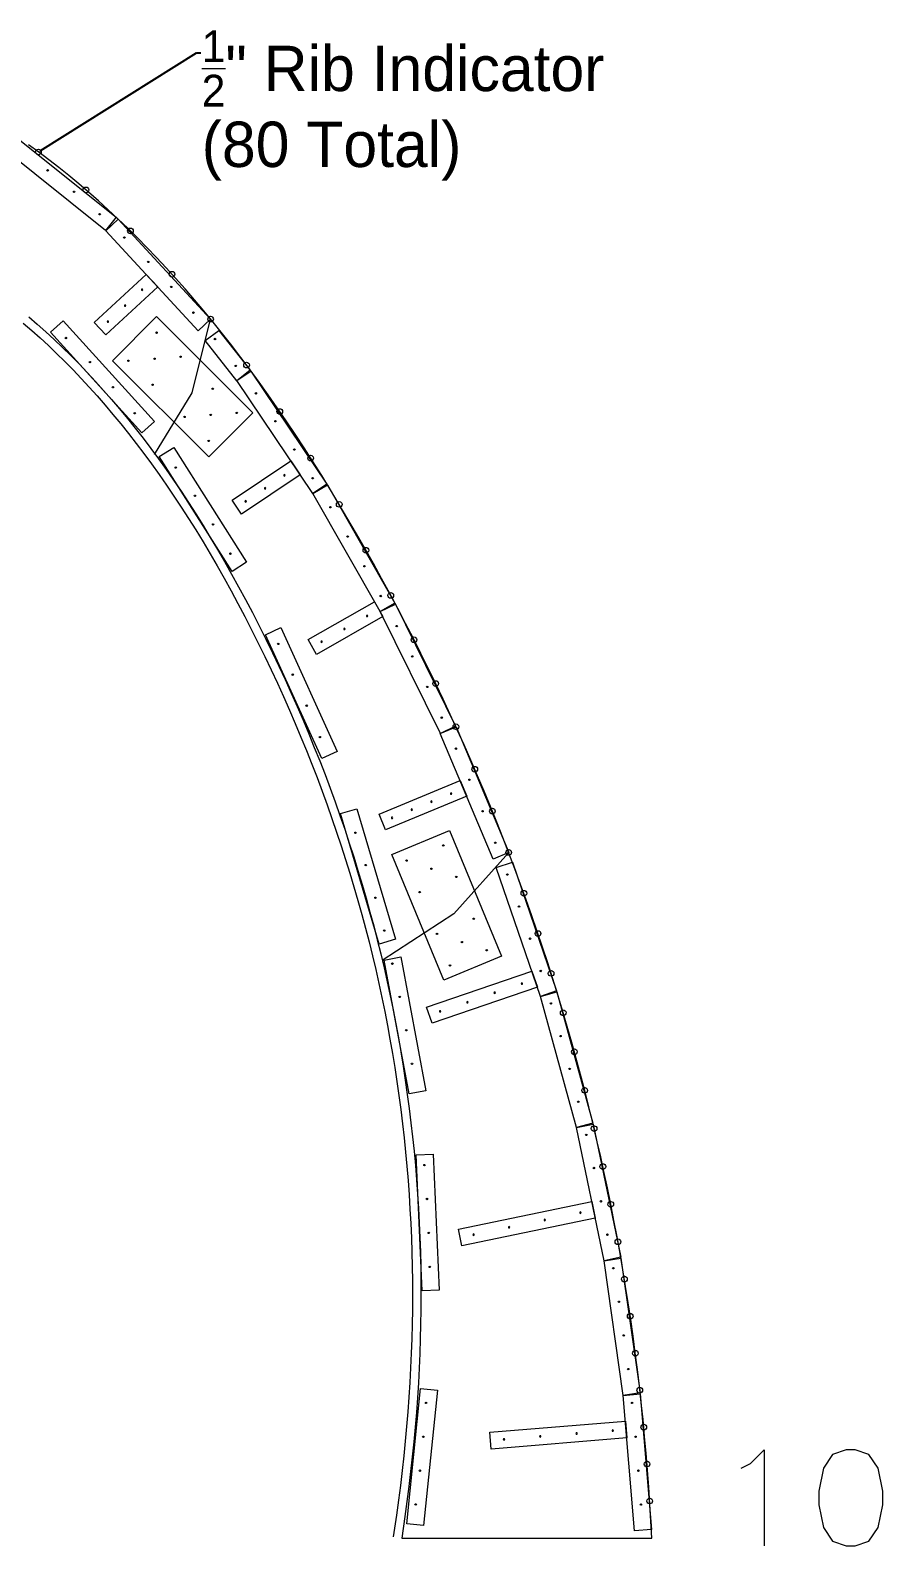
# Model space of a CAD drawing. Extents: x 0 to 8043, y -128 to 1090.
# Drawn here: x 1147.8 to 1222.9, y 3.1 to 136.8 of the extents above; entities that cross this region are included whole.
import ezdxf
from ezdxf import colors
from ezdxf.entities.mleader import LeaderData, LeaderLine
from ezdxf.math import Vec2, Vec3

# ---------------------------------------------------------------- set-up
doc = ezdxf.new("R2010")
doc.units = 0
doc.header["$MEASUREMENT"] = 0
doc.layers.get('0').update_dxf_attribs({"linetype": 'CONTINUOUS', "lineweight": 9})
for name, color, linetype, lineweight in [('Annotation', 7, 'CONTINUOUS', 9), ('Drilling', 7, 'CONTINUOUS', 13), ('Interior Blocking', 6, 'CONTINUOUS', 9), ('Interior Ply', 3, 'CONTINUOUS', 9)]:
    doc.layers.add(name, color=color, linetype=linetype, lineweight=lineweight)

# ---------------------------------------------------------------- blocks, each defined once
blk = doc.blocks.new('*U195')
at = {"layer": 'Drilling'}
blk.add_circle((0, 0), 0.0625, dxfattribs=at)
blk = doc.blocks.new('*U196')
at = {"layer": 'Drilling', "color": 0, "linetype": 'ByBlock', "lineweight": -2, "transparency": 16777216, "rotation": 353.3300853573959}
for p in [(1039.21, 13.24), (1042.39, 12.87), (1045.58, 12.5), (1048.76, 12.12)]:
    blk.add_blockref('*U195', p, dxfattribs=at)
blk = doc.blocks.new('*U197')
at = {"layer": 'Drilling'}
blk.add_circle((0, 0), 0.0625, dxfattribs=at)
blk = doc.blocks.new('*U198')
at = {"layer": 'Drilling', "color": 0, "linetype": 'ByBlock', "lineweight": -2, "transparency": 16777216, "rotation": 353.3300853573959}
for p in [(1039.21, 13.24), (1042.39, 12.87), (1045.58, 12.5), (1048.76, 12.12)]:
    blk.add_blockref('*U197', p, dxfattribs=at)
blk = doc.blocks.new('*U199')
at = {"layer": 'Drilling'}
blk.add_circle((0, 0), 0.0625, dxfattribs=at)
blk = doc.blocks.new('*U200')
at = {"layer": 'Drilling', "color": 0, "linetype": 'ByBlock', "lineweight": -2, "transparency": 16777216, "rotation": 353.3300853573963}
for p in [(1039.21, 13.24), (1041.73, 12.95), (1044.25, 12.65), (1046.78, 12.36)]:
    blk.add_blockref('*U199', p, dxfattribs=at)
blk = doc.blocks.new('*U201')
at = {"layer": 'Drilling'}
blk.add_circle((0, 0), 0.0625, dxfattribs=at)
blk = doc.blocks.new('*U202')
at = {"layer": 'Drilling', "color": 0, "linetype": 'ByBlock', "lineweight": -2, "transparency": 16777216}
for p, rotation in [((1039.21, 13.24), 353.3300853573963), ((1041.07, 13.02), 353.3300853573969), ((1042.93, 12.81), 353.3300853573969), ((1044.79, 12.59), 353.3300853573969)]:
    blk.add_blockref('*U201', p, dxfattribs=dict(at, rotation=rotation))
blk = doc.blocks.new('*U203')
at = {"layer": 'Drilling'}
blk.add_circle((0, 0), 0.0625, dxfattribs=at)
blk = doc.blocks.new('*U204')
at = {"layer": 'Drilling', "color": 0, "linetype": 'ByBlock', "lineweight": -2, "transparency": 16777216}
for p, rotation in [((1039.21, 13.24), 353.3300853573963), ((1041.25, 13), 353.3300853573961), ((1043.3, 12.76), 353.3300853573961)]:
    blk.add_blockref('*U203', p, dxfattribs=dict(at, rotation=rotation))
blk = doc.blocks.new('*U205')
at = {"layer": 'Drilling'}
blk.add_circle((0, 0), 0.0625, dxfattribs=at)
blk = doc.blocks.new('*U206')
at = {"layer": 'Drilling', "color": 0, "linetype": 'ByBlock', "lineweight": -2, "transparency": 16777216}
for p, rotation in [((1039.21, 13.24), 353.3300853573958), ((1041.5, 12.97), 353.330085357396), ((1043.8, 12.71), 353.330085357396)]:
    blk.add_blockref('*U205', p, dxfattribs=dict(at, rotation=rotation))
blk = doc.blocks.new('*U207')
at = {"layer": 'Drilling'}
blk.add_circle((0, 0), 0.0625, dxfattribs=at)
blk = doc.blocks.new('*U208')
at = {"layer": 'Drilling', "color": 0, "linetype": 'ByBlock', "lineweight": -2, "transparency": 16777216}
for p, rotation in [((1039.21, 13.24), 353.330085357396), ((1041.25, 13), 353.3300853573967), ((1043.3, 12.76), 353.3300853573967)]:
    blk.add_blockref('*U207', p, dxfattribs=dict(at, rotation=rotation))

msp = doc.modelspace()

# ---------------------------------------------------------------- linework, layer by layer
for p, q in [((1162.06372, 104.81322), (1163.68151, 111.3005)), ((1158.73898, 99.3682), (1162.06372, 104.81322)), ((1189.95131, 64.27114), (1185.12626, 58.84739)), ((1185.12626, 58.84739), (1178.80694, 54.75299)), ((1180.51856, 3.80614), (1202.56625, 3.80614))]:
    msp.add_line(p, q)
for points in [[(1202.56625, 3.80614), (1202.48767, 5.30786), (1202.39829, 6.80648), (1202.29813, 8.30201), (1202.18717, 9.79443), (1202.06542, 11.28376), (1201.93288, 12.76999), (1201.78955, 14.25313), (1201.63542, 15.73316), (1201.47051, 17.2101), (1201.2948, 18.68394), (1201.10831, 20.15468), (1200.91102, 21.62233), (1200.70294, 23.08688), (1200.48407, 24.54833), (1200.25441, 26.00668), (1200.01396, 27.46193), (1199.76271, 28.91409), (1199.50068, 30.36315), (1199.22785, 31.80911), (1198.94424, 33.25198), (1198.64983, 34.69174), (1198.34463, 36.12841), (1198.02864, 37.56198), (1197.70186, 38.99246), (1197.36429, 40.41983), (1197.01592, 41.84411), (1196.65677, 43.26529), (1196.28682, 44.68337), (1195.90609, 46.09836), (1195.51456, 47.51025), (1195.11224, 48.91904), (1194.69913, 50.32473), (1194.27523, 51.72732), (1193.84053, 53.12682), (1193.39505, 54.52322), (1192.93878, 55.91652), (1192.47171, 57.30672), (1191.99385, 58.69383), (1191.5052, 60.07784), (1191.00576, 61.45875), (1190.49553, 62.83656), (1189.97451, 64.21128), (1189.4427, 65.5829), (1188.90009, 66.95142), (1188.3467, 68.31684), (1187.78251, 69.67916), (1187.20753, 71.03839), (1186.62177, 72.39452), (1186.02521, 73.74755), (1185.41785, 75.09749), (1184.79971, 76.44432), (1184.17078, 77.78806), (1183.53105, 79.1287), (1182.88054, 80.46625), (1182.21923, 81.80069), (1181.54713, 83.13204), (1180.86425, 84.46029), (1180.17057, 85.78545), (1179.46609, 87.1075), (1178.75083, 88.42646), (1178.02478, 89.74232), (1177.28793, 91.05508), (1176.5403, 92.36475), (1175.78187, 93.67131), (1175.01617, 94.96649), (1174.24671, 96.24199), (1173.47349, 97.49781), (1172.69652, 98.73395), (1171.91578, 99.9504), (1171.13129, 101.14718), (1170.34305, 102.32428), (1169.55104, 103.48169), (1168.75528, 104.61942), (1167.95576, 105.73748), (1167.15249, 106.83585), (1166.34545, 107.91454), (1165.53466, 108.97355), (1164.72011, 110.01288), (1163.9018, 111.03253), (1163.07974, 112.0325), (1162.25392, 113.01279), (1161.42434, 113.9734), (1160.591, 114.91433), (1159.75391, 115.83557), (1158.91306, 116.73714), (1158.06845, 117.61903), (1157.22008, 118.48123), (1156.36796, 119.32375), (1155.51208, 120.1466), (1154.65244, 120.94976), (1153.78904, 121.73324), (1152.92189, 122.49704), (1152.05097, 123.24116), (1151.17631, 123.9656), (1150.29788, 124.67036), (1149.4157, 125.35544), (1148.52975, 126.02084), (1147.64006, 126.66656)], [(1147.65185, 111.51624), (1148.40424, 110.86456), (1149.15158, 110.19553), (1149.89384, 109.50907), (1150.63103, 108.80516), (1151.36314, 108.08372), (1152.09016, 107.34472), (1152.81207, 106.5881), (1153.52887, 105.81383), (1154.24053, 105.02186), (1154.94703, 104.21215), (1155.64836, 103.38466), (1156.34449, 102.53937), (1157.0354, 101.67623), (1157.72106, 100.79521), (1158.40144, 99.8963), (1159.07653, 98.97946), (1159.74629, 98.04466), (1160.41069, 97.09189), (1161.06971, 96.12113), (1161.72332, 95.13236), (1162.3715, 94.12557), (1163.01421, 93.10073), (1163.65142, 92.05784), (1164.28311, 90.99688), (1164.90925, 89.91785), (1165.52982, 88.82074), (1166.14478, 87.70553), (1166.75411, 86.57224), (1167.35778, 85.42084), (1167.95616, 84.25058), (1168.54622, 83.06871), (1169.12412, 81.88408), (1169.68945, 80.69757), (1170.24221, 79.50917), (1170.78241, 78.31887), (1171.31005, 77.12667), (1171.82515, 75.93256), (1172.32772, 74.73653), (1172.81776, 73.53858), (1173.29528, 72.33871), (1173.76028, 71.13689), (1174.21278, 69.93314), (1174.65278, 68.72743), (1175.0803, 67.51977), (1175.49532, 66.31013), (1175.89788, 65.09852), (1176.28796, 63.88493), (1176.66557, 62.66934), (1177.03073, 61.45174), (1177.38344, 60.23214), (1177.7237, 59.0105), (1178.05152, 57.78683), (1178.3669, 56.56112), (1178.66985, 55.33335), (1178.96037, 54.10352), (1179.23847, 52.8716), (1179.50415, 51.6376), (1179.75742, 50.40149), (1179.99827, 49.16328), (1180.22672, 47.92294), (1180.44275, 46.68047), (1180.64638, 45.43584), (1180.83761, 44.18906), (1181.01643, 42.94011), (1181.18285, 41.68898), (1181.33687, 40.43565), (1181.47849, 39.18012), (1181.60772, 37.92237), (1181.72454, 36.66239), (1181.82895, 35.40016), (1181.92097, 34.13569), (1182.00058, 32.86895), (1182.06778, 31.59993), (1182.12258, 30.32862), (1182.16497, 29.05502), (1182.19494, 27.77911), (1182.2125, 26.50088), (1182.21763, 25.22032), (1182.21035, 23.93741), (1182.19063, 22.65216), (1182.15849, 21.36454), (1182.1139, 20.07456), (1182.05688, 18.78219), (1181.98741, 17.48743), (1181.90549, 16.19028), (1181.81112, 14.89072), (1181.70428, 13.58874), (1181.58497, 12.28434), (1181.4532, 10.97751), (1181.30894, 9.66824), (1181.15219, 8.35653), (1180.98296, 7.04236), (1180.80122, 5.72573), (1180.51856, 3.80614)], [(1210.4541, 9.96914), (1211.25788, 10.37102), (1212.46354, 11.57669), (1212.46354, 3.13704)]]:
    msp.add_lwpolyline(points)
msp.add_lwpolyline([(1220.5013, 3.13704), (1221.70696, 3.53893), (1222.51074, 4.74459), (1222.91263, 6.75403), (1222.91263, 7.9597), (1222.51074, 9.96914), (1221.70696, 11.1748), (1220.5013, 11.57669), (1219.69752, 11.57669), (1218.49186, 11.1748), (1217.68808, 9.96914), (1217.2862, 7.9597), (1217.2862, 6.75403), (1217.68808, 4.74459), (1218.49186, 3.53893), (1219.69752, 3.13704)], close=True)
for centre in [(1148.50189, 126.04106), (1152.68682, 122.69788), (1156.61157, 119.08289), (1160.2744, 115.26276), (1163.68151, 111.3005), (1166.84358, 107.24874), (1169.77578, 103.15327), (1172.49439, 99.04889), (1175.01617, 94.96649), (1177.36364, 90.9202), (1179.5557, 86.93935), (1181.60345, 83.0205), (1183.51523, 79.16125), (1185.29811, 75.3584), (1186.96036, 71.61062), (1188.50926, 67.91574), (1189.9513, 64.27114), (1191.29022, 60.67226), (1192.53477, 57.11902), (1193.68748, 53.60656), (1194.75532, 50.13353), (1195.74047, 46.69557), (1196.64997, 43.29135), (1197.48352, 39.91568), (1198.24793, 36.56714), (1198.94614, 33.24232), (1199.57778, 29.9368), (1200.14838, 26.64839), (1200.66001, 23.37355), (1201.11414, 20.10865), (1201.50094, 16.84832), (1201.85324, 13.59402), (1202.14279, 10.33735), (1202.38024, 7.07604)]:
    msp.add_circle(centre, 0.25)
at = {"layer": 'Drilling'}
for centre in [(1149.3135, 124.4219), (1151.64565, 122.53523), (1153.89809, 120.554), (1156.07418, 118.4892), (1158.17665, 116.34944), (1160.20709, 114.14118), (1162.16905, 111.87184), (1150.92135, 109.63407), (1158.91215, 110.10732), (1164.06694, 109.54861), (1153.03882, 107.50934), (1156.43728, 107.63245), (1158.73537, 107.80922), (1161.03347, 107.986), (1165.9003, 107.17411), (1158.5586, 105.51113), (1155.06327, 105.29575), (1163.8619, 105.15757), (1167.67467, 104.75522), (1156.99794, 103.00319), (1163.68512, 102.85948), (1165.98322, 103.03625), (1161.38702, 102.6827), (1169.39293, 102.29614), (1163.50834, 100.56138), (1171.05755, 99.80042), (1160.60582, 98.21067), (1172.67097, 97.27128), (1162.28893, 95.72747), (1174.2356, 94.71167), (1163.89492, 93.19369), (1175.75462, 92.12471), (1165.42917, 90.61582), (1177.23479, 89.51531), (1178.67687, 86.88468), (1180.08016, 84.23316), (1169.6351, 82.66127), (1181.44401, 81.56112), (1170.9194, 79.95014), (1182.76776, 78.869), (1172.14459, 77.2118), (1184.05079, 76.15724), (1173.31026, 74.4476), (1185.2925, 73.4263), (1186.49197, 70.67655), (1187.64893, 67.90865), (1176.4379, 66.01042), (1184.18626, 64.88978), (1188.76292, 65.12318), (1177.3529, 63.15344), (1180.95269, 63.55039), (1183.1435, 62.83427), (1185.33431, 62.11814), (1189.83346, 62.32073), (1178.20165, 60.27609), (1182.10074, 60.77875), (1190.86014, 59.50191), (1186.86505, 58.42262), (1178.98237, 57.37954), (1183.63147, 57.08323), (1185.82228, 56.36711), (1191.84257, 56.66738), (1188.0131, 55.65099), (1179.69678, 54.46593), (1184.77952, 54.31159), (1192.78038, 53.81777), (1180.34156, 51.53613), (1193.67328, 50.95377), (1180.91696, 48.59191), (1194.52099, 48.07608), (1181.42514, 45.63534), (1195.32329, 45.1854), (1196.08, 42.28245), (1196.79099, 39.36796), (1182.52379, 36.70448), (1197.45616, 36.44268), (1182.74911, 33.71303), (1198.07547, 33.50734), (1182.90657, 30.71725), (1198.64891, 30.5627), (1182.99585, 27.71865), (1199.17654, 27.6095), (1199.65844, 24.64849), (1200.09473, 21.68042), (1200.4856, 18.70602), (1182.67395, 15.72694), (1200.83125, 15.72603), (1182.42971, 12.73697), (1201.13194, 12.74116), (1182.12309, 9.75275), (1201.38796, 9.75213), (1181.75373, 6.77563), (1201.59964, 6.75962)]:
    msp.add_circle(centre, 0.0625, dxfattribs=at)
at = {"layer": 'Interior Blocking'}
for points in [[(1155.34215, 120.29555), (1154.40442, 119.1248), (1145.03841, 126.62667), (1145.97615, 127.79742)], [(1163.68151, 111.3005), (1162.57954, 110.28283), (1154.43813, 119.09858), (1155.5401, 120.11625)], [(1157.99909, 115.24085), (1159.01858, 114.14055), (1154.43762, 109.91224), (1153.41814, 111.01254)], [(1158.73935, 102.27386), (1157.62891, 101.26543), (1149.56152, 110.14898), (1150.67196, 111.1574)], [(1167.39743, 103.03625), (1163.50834, 99.14717), (1155.02306, 107.63245), (1158.91215, 111.52153)], [(1164.39131, 110.31153), (1167.17697, 106.80326), (1166.00226, 105.8705), (1163.19621, 109.40443)], [(1173.92939, 96.75811), (1172.68425, 95.92166), (1165.99266, 105.88271), (1167.23779, 106.71916)], [(1166.85253, 89.86289), (1165.58596, 89.05928), (1159.15704, 99.19185), (1160.42361, 99.99547)], [(1170.74128, 98.81189), (1171.57964, 97.56805), (1166.40352, 94.09363), (1165.56516, 95.33748)], [(1179.92179, 86.25248), (1178.61867, 85.5096), (1172.67566, 95.9346), (1173.97878, 96.67747)], [(1178.12619, 86.37116), (1178.87106, 85.06918), (1173.02007, 81.73546), (1172.2752, 83.03744)], [(1185.27434, 75.41112), (1183.92918, 74.74738), (1178.61923, 85.50862), (1179.96438, 86.17237)], [(1174.834, 73.17019), (1173.46828, 72.54985), (1168.50561, 83.4756), (1169.87133, 84.09593)], [(1189.95131, 64.27096), (1188.56814, 63.69056), (1183.92502, 74.75589), (1185.30818, 75.33628)], [(1185.67256, 70.60905), (1186.24658, 69.22323), (1179.09669, 66.27449), (1178.52267, 67.66031)], [(1179.98576, 56.61932), (1178.5478, 56.19241), (1175.13251, 67.69614), (1176.57048, 68.12306)], [(1189.31966, 55.10979), (1184.23832, 53.00503), (1179.64612, 64.09159), (1184.72746, 66.19634)], [(1194.16976, 52.06757), (1192.75091, 51.58088), (1188.85737, 62.93166), (1190.27621, 63.41835)], [(1182.64889, 43.2601), (1181.17412, 42.98614), (1178.98239, 54.78429), (1180.45716, 55.05825)], [(1191.9895, 53.80061), (1192.47619, 52.38176), (1183.20572, 49.21454), (1182.71903, 50.63339)], [(1197.36806, 40.40358), (1195.92136, 40.00727), (1192.75091, 51.58088), (1194.19761, 51.97718)], [(1199.82362, 28.57005), (1198.35484, 28.26557), (1195.91907, 40.01576), (1197.38784, 40.32024)], [(1183.82477, 25.67009), (1182.32616, 25.60549), (1181.80941, 37.59436), (1183.30802, 37.65896)], [(1197.27384, 33.48035), (1197.57831, 32.01158), (1185.82812, 29.5758), (1185.52365, 31.04458)], [(1201.53946, 16.60493), (1200.0546, 16.39231), (1198.3537, 28.27116), (1199.83855, 28.48377)], [(1182.17119, 16.99467), (1183.66357, 16.84361), (1182.45506, 4.90462), (1180.96269, 5.05568)], [(1202.52696, 4.557), (1201.03195, 4.43479), (1200.05424, 16.39489), (1201.54925, 16.51711)], [(1200.23937, 14.13014), (1200.36159, 12.63513), (1188.40148, 11.65741), (1188.27927, 13.15242)]]:
    msp.add_lwpolyline(points, close=True, dxfattribs=at)
at = {"layer": 'Interior Ply'}
msp.add_lwpolyline([(1147.16553, 110.94524), (1147.90857, 110.30167), (1148.64681, 109.64078), (1149.38022, 108.96251), (1150.10881, 108.2668), (1150.83257, 107.55359), (1151.55149, 106.82283), (1152.26555, 106.07445), (1152.97473, 105.3084), (1153.67901, 104.52464), (1154.37837, 103.72312), (1155.07279, 102.90379), (1155.76223, 102.06661), (1156.44667, 101.21154), (1157.12608, 100.33856), (1157.80044, 99.44761), (1158.4697, 98.53868), (1159.13383, 97.61174), (1159.79281, 96.66675), (1160.4466, 95.7037), (1161.09517, 94.72256), (1161.73847, 93.72332), (1162.37649, 92.70596), (1163.00919, 91.67046), (1163.63653, 90.61681), (1164.25848, 89.545), (1164.87501, 88.45502), (1165.48609, 87.34686), (1166.09168, 86.22051), (1166.69176, 85.07598), (1167.28675, 83.91234), (1167.87366, 82.73678), (1168.44854, 81.55836), (1169.01088, 80.37811), (1169.5607, 79.19604), (1170.098, 78.01212), (1170.62279, 76.82636), (1171.13509, 75.63875), (1171.6349, 74.44927), (1172.12224, 73.25793), (1172.59711, 72.06472), (1173.05951, 70.86962), (1173.50947, 69.67263), (1173.94699, 68.47373), (1174.37207, 67.27292), (1174.78473, 66.07019), (1175.18497, 64.86553), (1175.57281, 63.65892), (1175.94824, 62.45036), (1176.31128, 61.23984), (1176.66193, 60.02733), (1177.0002, 58.81284), (1177.3261, 57.59634), (1177.63963, 56.37783), (1177.9408, 55.1573), (1178.2296, 53.93472), (1178.50606, 52.71009), (1178.77017, 51.4834), (1179.02193, 50.25462), (1179.26136, 49.02375), (1179.48844, 47.79077), (1179.7032, 46.55568), (1179.90562, 45.31844), (1180.09571, 44.07906), (1180.27347, 42.83752), (1180.43891, 41.59379), (1180.59202, 40.34788), (1180.7328, 39.09976), (1180.86126, 37.84942), (1180.9774, 36.59685), (1181.0812, 35.34203), (1181.17268, 34.08495), (1181.25182, 32.82559), (1181.31864, 31.56395), (1181.37312, 30.3), (1181.41526, 29.03374), (1181.44506, 27.76515), (1181.46252, 26.49422), (1181.46762, 25.22094), (1181.46038, 23.94529), (1181.44078, 22.66727), (1181.40881, 21.38685), (1181.36448, 20.10404), (1181.30777, 18.81881), (1181.23868, 17.53116), (1181.15721, 16.24108), (1181.06334, 14.94855), (1180.95708, 13.65357), (1180.83841, 12.35612), (1180.70733, 11.05621), (1180.56383, 9.75381), (1180.4079, 8.44892), (1180.23953, 7.14153), (1180.05873, 5.83164), (1179.77656, 3.9154)], dxfattribs=at)

# ---------------------------------------------------------------- block references
at = {"layer": 'Drilling', "xscale": -1}
for name, p, rotation in [('*U208', (2005.4655, 714.99647), 36.06672370655946), ('*U204', (2100.28092, 561.26423), 27.23017675689981), ('*U206', (2139.07942, 479.40425), 23.02424312382187), ('*U202', (2188.65685, 338.80415), 15.75000000000854), ('*U200', (2209.7167, 259.0747), 12.18299475775708), ('*U198', (2232.73227, 109.18991), 4.961367552563951), ('*U196', (2237.1723, -37.6021), 357.9234176424122)]:
    msp.add_blockref(name, p, dxfattribs=dict(at, rotation=rotation))

# ---------------------------------------------------------------- leaders
at = {"layer": 'Annotation'}
ml = msp.add_multileader_mtext('Standard', dxfattribs=at)
ml.set_content('\\A1;{\\H0.7x;\\S1/2;}" Rib Indicator \\P(80 Total)', color=256)
ml.set_leader_properties()
ml.build(insert=Vec2(0, 0))
ml.multileader.update_dxf_attribs({"text_right_attachment_type": 6, "dogleg_length": 0.36, "arrow_head_size": 0.18})
ctx = ml.context
ctx.base_point, ctx.arrow_head_size, ctx.landing_gap_size, ctx.plane_origin = Vec3(1162.80408, 134.77125), 0.18, 0.09, Vec3(1287.99286, 114.0687)
ctx.right_attachment = 6
notes = []
notes.append((ctx, [(1, (1, 1, 0), (1162.44408, 134.77125), (1, 0), 0.36, [(0, [(1148.50189, 126.04106)], 0, [])])]))
ctx.mtext.insert, ctx.mtext.flow_direction = Vec3(1162.89408, 136.77125), 5
for ctx, leaders in notes:
    for number, flags, end, landing, length, lines in leaders:
        leader = LeaderData()
        leader.index, (leader.has_last_leader_line, leader.has_dogleg_vector, leader.attachment_direction) = number, flags
        leader.last_leader_point, leader.dogleg_vector, leader.dogleg_length = Vec3(end), Vec3(landing), length
        for number, points, colour, breaks in lines:
            line = LeaderLine()
            line.index, line.vertices, line.color, line.breaks = number, Vec3.list(points), colors.encode_raw_color(colour), breaks
            leader.lines.append(line)
        ctx.leaders.append(leader)

doc.saveas('drawing.dxf')
